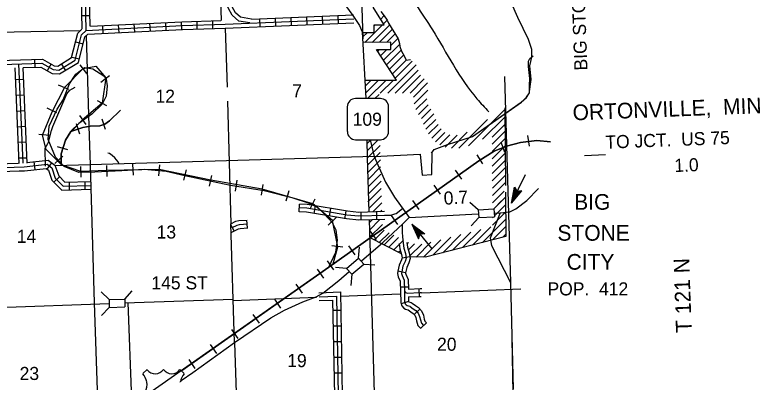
# Model space of a CAD drawing. Extents: x 1896717 to 2422910, y 16172403 to 16701586.
# Drawn here: x 2276952 to 2305133, y 16458434 to 16472486 of the extents above; entities that cross this region are included whole.
import ezdxf

# ---------------------------------------------------------------- set-up
doc = ezdxf.new("R2010")
doc.units = 0
for name, color, linetype in [('L10', 7, 'Continuous'), ('L13', 7, 'Continuous'), ('L14', 7, 'Continuous'), ('L15', 7, 'Continuous'), ('L16', 7, 'Continuous'), ('L18', 7, 'Continuous'), ('L2', 7, 'Continuous'), ('L28', 7, 'Continuous'), ('L3', 7, 'Continuous'), ('L30', 7, 'Continuous'), ('L4', 7, 'Continuous'), ('L52', 7, 'Continuous'), ('L8', 7, 'Continuous')]:
    doc.layers.add(name, color=color, linetype=linetype)

msp = doc.modelspace()

# ---------------------------------------------------------------- linework, layer by layer
at = {"layer": 'L10'}
for points in [[(2269465, 16466546), (2273281, 16466663), (2274606, 16466730), (2277081, 16466813)], [(2269481, 16466246), (2273298, 16466363), (2274623, 16466430), (2277125, 16466515)]]:
    msp.add_lwpolyline(points, dxfattribs=at)
at = {"layer": 'L13'}
for p, q in [((2290064, 16477638), (2290247, 16471563)), ((2274623, 16471780), (2279458, 16471882)), ((2284998, 16471971), (2285064, 16469713)), ((2279686, 16471686), (2279789, 16468222)), ((2295672, 16470121), (2295897, 16462246)), ((2285081, 16469188), (2285211, 16464495)), ((2279789, 16468222), (2279833, 16466746)), ((2290402, 16467706), (2290422, 16467030)), ((2290422, 16467030), (2290484, 16464941)), ((2279833, 16466746), (2278497, 16466707)), ((2290493, 16464642), (2290531, 16463363)), ((2290531, 16463363), (2290689, 16458021)), ((2292508, 16461853), (2296289, 16462005)), ((2285299, 16461564), (2288481, 16461691)), ((2289400, 16461728), (2291696, 16461820)), ((2279981, 16461471), (2280164, 16456405))]:
    msp.add_line(p, q, dxfattribs=at)
at = {"layer": 'L15'}
for p, q in [((2278860, 16469713), (2279569, 16470427)), ((2279706, 16470238), (2279456, 16470571)), ((2279569, 16470427), (2280056, 16470519)), ((2280056, 16470519), (2280435, 16470069)), ((2280239, 16469913), (2280573, 16470163)), ((2280435, 16470069), (2280288, 16469109)), ((2278383, 16468770), (2278860, 16469713)), ((2279018, 16469634), (2278626, 16469793)), ((2280288, 16469109), (2279530, 16468458)), ((2280098, 16469205), (2280464, 16469013)), ((2278015, 16467888), (2278383, 16468770)), ((2278560, 16468734), (2278185, 16468909)), ((2279530, 16468458), (2279112, 16468016)), ((2279423, 16468630), (2279664, 16468288)), ((2280281, 16468505), (2280406, 16468105)), ((2279298, 16468330), (2279431, 16467938)), ((2278293, 16467868), (2277876, 16467909)), ((2278156, 16467329), (2278015, 16467888)), ((2296547, 16467871), (2296606, 16467455)), ((2295522, 16467621), (2295672, 16467230)), ((2278733, 16466743), (2278156, 16467329)), ((2278573, 16467446), (2278973, 16467330)), ((2278789, 16467080), (2278481, 16466796)), ((2294606, 16467130), (2294822, 16466780)), ((2279476, 16466487), (2278733, 16466743)), ((2281456, 16466771), (2281481, 16466355)), ((2282489, 16466746), (2282448, 16466330)), ((2279464, 16466688), (2279473, 16466271)), ((2280467, 16466526), (2279476, 16466487)), ((2280456, 16466721), (2280473, 16466305)), ((2282469, 16466565), (2280467, 16466526)), ((2284439, 16466155), (2282469, 16466565)), ((2283498, 16466555), (2283406, 16466155)), ((2293781, 16466546), (2294022, 16466205)), ((2284473, 16466346), (2284381, 16465938)), ((2286405, 16465814), (2284439, 16466155)), ((2285439, 16466163), (2285373, 16465746)), ((2286431, 16465996), (2286364, 16465588)), ((2292964, 16465971), (2293206, 16465630)), ((2288338, 16465256), (2286405, 16465814)), ((2287422, 16465755), (2287314, 16465355)), ((2288414, 16465430), (2288231, 16465055)), ((2292147, 16465388), (2292389, 16465046)), ((2289097, 16464613), (2288338, 16465256)), ((2291331, 16464805), (2291572, 16464471)), ((2289231, 16464730), (2288922, 16464446)), ((2289298, 16463615), (2289097, 16464613)), ((2290514, 16464230), (2290756, 16463888)), ((2289489, 16463596), (2289072, 16463655)), ((2289706, 16463646), (2289947, 16463305)), ((2289120, 16462957), (2289298, 16463615)), ((2288956, 16462830), (2264998, 16446038)), ((2288889, 16463071), (2289131, 16462730)), ((2288764, 16462413), (2288522, 16462755)), ((2287947, 16461838), (2287706, 16462180)), ((2287122, 16461263), (2286889, 16461605)), ((2286306, 16460688), (2286064, 16461030)), ((2285489, 16460113), (2285248, 16460455)), ((2284673, 16459538), (2284431, 16459880)), ((2283848, 16458963), (2283614, 16459305))]:
    msp.add_line(p, q, dxfattribs=at)
for points in [[(2288956, 16462830), (2289222, 16463405), (2289289, 16463863), (2289239, 16464246), (2289097, 16464530), (2288764, 16464888), (2288531, 16465113), (2288181, 16465288), (2287597, 16465471), (2286481, 16465755), (2285198, 16465963), (2284473, 16466105), (2283448, 16466330), (2282739, 16466488), (2281898, 16466563), (2281048, 16466513), (2280006, 16466471), (2279406, 16466455), (2278839, 16466688), (2278506, 16467038), (2278223, 16467713), (2278273, 16468221), (2278573, 16468871), (2278806, 16469230), (2279048, 16469846), (2279281, 16470213), (2279614, 16470463), (2279931, 16470413), (2280356, 16470146), (2280448, 16470021), (2280481, 16469771), (2280448, 16469371), (2280289, 16469071), (2279898, 16468680), (2279406, 16468330), (2279106, 16468046)], [(2278731, 16466755), (2278731, 16467163), (2278889, 16467696), (2279098, 16468021), (2279548, 16468171), (2279831, 16468221), (2280198, 16468238), (2280389, 16468296), (2280573, 16468430), (2280998, 16468838)], [(2280998, 16468838), (2280573, 16468430), (2280389, 16468296), (2280198, 16468238), (2279831, 16468221), (2279548, 16468171), (2279098, 16468021), (2278889, 16467696), (2278731, 16467163), (2278731, 16466755)], [(2288956, 16462830), (2294681, 16466905), (2295272, 16467271), (2295747, 16467455), (2296281, 16467596), (2296897, 16467680), (2297430, 16467630)], [(2297430, 16467630), (2296897, 16467680), (2296281, 16467596), (2295747, 16467455), (2295272, 16467271), (2294681, 16466905), (2288956, 16462830)], [(2283331, 16458888), (2288956, 16462830)]]:
    msp.add_lwpolyline(points, dxfattribs=at)
at = {"layer": 'L16'}
for p, q in [((2291074, 16472099), (2290652, 16472771)), ((2290935, 16472608), (2291062, 16472442)), ((2290936, 16472318), (2291061, 16472443)), ((2291062, 16472442), (2291180, 16472279)), ((2290326, 16471425), (2291000, 16472099)), ((2290614, 16471430), (2291280, 16472096)), ((2290683, 16471811), (2290683, 16472099)), ((2290683, 16472099), (2291074, 16472099)), ((2290683, 16472065), (2290716, 16472099)), ((2291045, 16472144), (2291180, 16472280)), ((2291180, 16472279), (2291236, 16472169)), ((2291236, 16472169), (2291599, 16471568)), ((2290233, 16471812), (2290683, 16471811)), ((2290245, 16471628), (2290429, 16471812)), ((2290884, 16471434), (2291381, 16471930)), ((2291172, 16471438), (2291487, 16471753)), ((2291326, 16471309), (2291594, 16471577)), ((2291599, 16471568), (2291659, 16471386)), ((2291326, 16471440), (2290246, 16471424)), ((2291045, 16470744), (2291661, 16471361)), ((2291326, 16471152), (2291326, 16471440)), ((2291659, 16471386), (2291671, 16471268)), ((2291671, 16471268), (2291730, 16471098)), ((2291541, 16469989), (2290775, 16471156)), ((2290775, 16471156), (2291326, 16471152)), ((2290820, 16471086), (2290889, 16471155)), ((2290933, 16470915), (2291171, 16471153)), ((2291157, 16470573), (2291712, 16471128)), ((2291730, 16471098), (2291837, 16470916)), ((2291269, 16470402), (2291817, 16470949)), ((2291382, 16470231), (2291904, 16470753)), ((2291494, 16470060), (2292139, 16470705)), ((2291205, 16469488), (2292288, 16470571)), ((2291489, 16469488), (2292369, 16470368)), ((2291773, 16469489), (2292456, 16470171)), ((2290330, 16469986), (2291541, 16469989)), ((2290343, 16469759), (2290571, 16469987)), ((2290370, 16469503), (2290855, 16469987)), ((2290432, 16469281), (2291139, 16469988)), ((2290921, 16469487), (2291422, 16469988)), ((2292057, 16469490), (2292597, 16470030)), ((2292188, 16469337), (2292729, 16469878)), ((2292208, 16469074), (2292740, 16469605)), ((2290715, 16469281), (2290872, 16469438)), ((2292278, 16468860), (2292694, 16469277)), ((2292378, 16468677), (2292746, 16469045)), ((2292498, 16468514), (2292857, 16468873)), ((2294292, 16467475), (2295685, 16468867)), ((2295684, 16468921), (2295701, 16465953)), ((2292569, 16468301), (2292971, 16468703)), ((2292661, 16468110), (2293036, 16468486)), ((2293922, 16467388), (2295011, 16468477)), ((2294829, 16467728), (2295686, 16468585)), ((2292761, 16467927), (2293130, 16468295)), ((2295191, 16467806), (2295688, 16468304)), ((2292890, 16467772), (2293243, 16468126)), ((2293031, 16467630), (2293385, 16467984)), ((2293198, 16467514), (2293582, 16467898)), ((2293397, 16467429), (2293856, 16467888)), ((2293639, 16467388), (2294242, 16467992)), ((2295192, 16467541), (2295689, 16468039)), ((2290407, 16467555), (2290558, 16467706)), ((2290415, 16467281), (2290840, 16467706)), ((2295194, 16467260), (2295691, 16467757)), ((2290423, 16467006), (2290909, 16467491)), ((2295195, 16466978), (2295692, 16467475)), ((2290431, 16466730), (2290917, 16467216)), ((2295197, 16466697), (2295694, 16467194)), ((2290439, 16466455), (2290925, 16466941)), ((2295198, 16466416), (2295696, 16466913)), ((2290456, 16466188), (2290933, 16466666)), ((2295200, 16466134), (2295697, 16466632)), ((2290456, 16465906), (2290941, 16466391)), ((2295202, 16465853), (2295699, 16466350)), ((2290456, 16465621), (2290956, 16466122)), ((2295203, 16465572), (2295700, 16466069)), ((2290445, 16465327), (2290957, 16465839)), ((2295205, 16465291), (2295656, 16465742)), ((2295702, 16465699), (2295712, 16464005)), ((2290480, 16465079), (2290966, 16465565)), ((2295264, 16465067), (2295704, 16465507)), ((2290630, 16464945), (2290974, 16465290)), ((2295279, 16464795), (2295705, 16465221)), ((2290921, 16464953), (2290982, 16465015)), ((2295210, 16464442), (2295707, 16464939)), ((2290496, 16464529), (2290612, 16464645)), ((2290504, 16464253), (2290903, 16464653)), ((2294829, 16463778), (2295708, 16464658)), ((2295208, 16464724), (2295245, 16464761)), ((2290513, 16463978), (2290998, 16464464)), ((2290694, 16463876), (2291065, 16464248)), ((2294066, 16463582), (2294761, 16464277)), ((2294438, 16463671), (2295142, 16464375)), ((2295210, 16463876), (2295710, 16464376)), ((2291731, 16463346), (2290513, 16463968)), ((2290881, 16463780), (2291253, 16464152)), ((2291069, 16463684), (2291440, 16464056)), ((2291245, 16463594), (2291617, 16463966)), ((2295712, 16464005), (2292645, 16463217)), ((2292922, 16463288), (2293617, 16463983)), ((2293304, 16463386), (2293998, 16464081)), ((2293685, 16463484), (2294380, 16464179)), ((2295591, 16463974), (2295711, 16464095)), ((2291433, 16463499), (2291804, 16463870)), ((2291947, 16463729), (2291992, 16463774)), ((2291996, 16463495), (2292223, 16463722)), ((2292050, 16463266), (2292503, 16463719)), ((2292289, 16463221), (2292854, 16463787)), ((2292569, 16463218), (2293236, 16463885)), ((2291620, 16463403), (2291689, 16463471)), ((2292645, 16463217), (2292057, 16463224))]:
    msp.add_line(p, q, dxfattribs=at)
msp.add_lwpolyline([(2291837, 16470916), (2291904, 16470753), (2292071, 16470769)], dxfattribs=at)
at = {"layer": 'L18'}
for p, q in [((2295264, 16465063), (2295547, 16465371)), ((2294664, 16465030), (2294347, 16465313)), ((2294664, 16465030), (2295264, 16465063)), ((2295264, 16465063), (2295281, 16464763)), ((2294664, 16465030), (2294681, 16464730)), ((2294681, 16464730), (2295281, 16464763)), ((2294681, 16464730), (2294397, 16464413)), ((2290089, 16463180), (2290122, 16463605)), ((2289631, 16462788), (2290089, 16463180)), ((2290089, 16463180), (2290289, 16462955)), ((2289631, 16462788), (2289214, 16462821)), ((2289831, 16462563), (2290289, 16462955)), ((2290289, 16462955), (2290706, 16462921)), ((2289631, 16462788), (2289831, 16462563)), ((2289831, 16462563), (2289797, 16462138)), ((2280556, 16461596), (2280248, 16461888)), ((2281156, 16461613), (2281439, 16461930)), ((2280556, 16461596), (2281156, 16461613)), ((2280556, 16461596), (2280564, 16461296)), ((2281156, 16461613), (2281164, 16461313)), ((2280564, 16461296), (2280273, 16460988)), ((2280564, 16461296), (2281164, 16461313))]:
    msp.add_line(p, q, dxfattribs=at)
at = {"layer": 'L2'}
msp.add_spline([(2287547, 16483688), (2288631, 16480805), (2289347, 16478847), (2289989, 16477038), (2290539, 16475647), (2291147, 16474572), (2292281, 16472863), (2292914, 16471905), (2294614, 16469271), (2295064, 16468780)], degree=3, dxfattribs=at)
at = {"layer": 'L28'}
for p, q in [((2295931, 16465288), (2296464, 16466380)), ((2295931, 16465288), (2296047, 16465888)), ((2295931, 16465288), (2296322, 16465755)), ((2295956, 16465380), (2296056, 16465846)), ((2295964, 16465346), (2296289, 16465730)), ((2295989, 16465430), (2296072, 16465830)), ((2295997, 16465405), (2296264, 16465730)), ((2296014, 16465496), (2296089, 16465805)), ((2296031, 16465471), (2296231, 16465713)), ((2296047, 16465888), (2296147, 16465730)), ((2296047, 16465546), (2296106, 16465780)), ((2296047, 16465530), (2296122, 16465671)), ((2296072, 16465538), (2296197, 16465713)), ((2296072, 16465571), (2296122, 16465671)), ((2296089, 16465646), (2296114, 16465763)), ((2296106, 16465680), (2296131, 16465730)), ((2296106, 16465621), (2296164, 16465713)), ((2296139, 16465688), (2296156, 16465713)), ((2296322, 16465755), (2296147, 16465730)), ((2292131, 16464480), (2292622, 16464113)), ((2292131, 16464480), (2292381, 16463921)), ((2292131, 16464480), (2292889, 16463530)), ((2292164, 16464421), (2292381, 16463971)), ((2292197, 16464421), (2292581, 16464130)), ((2292206, 16464371), (2292389, 16463988)), ((2292231, 16464371), (2292564, 16464121)), ((2292256, 16464313), (2292389, 16464021)), ((2292281, 16464313), (2292531, 16464113)), ((2292297, 16464271), (2292397, 16464146)), ((2292297, 16464246), (2292406, 16464055)), ((2292314, 16464263), (2292497, 16464113)), ((2292331, 16464230), (2292397, 16464146)), ((2292356, 16464180), (2292414, 16464088)), ((2292381, 16463921), (2292439, 16464096)), ((2292389, 16464188), (2292481, 16464113)), ((2292406, 16464155), (2292447, 16464113)), ((2292406, 16464121), (2292422, 16464088)), ((2292622, 16464113), (2292439, 16464096))]:
    msp.add_line(p, q, dxfattribs=at)
at = {"layer": 'L3'}
for p, q in [((2290925, 16469281), (2289975, 16469281)), ((2289658, 16468964), (2289658, 16468023)), ((2291233, 16468023), (2291233, 16468964)), ((2289975, 16467706), (2290925, 16467706)), ((2281848, 16458763), (2282014, 16458921)), ((2283423, 16458763), (2283264, 16458921)), ((2281998, 16458446), (2281998, 16458446)), ((2283273, 16458438), (2283273, 16458455))]:
    msp.add_line(p, q, dxfattribs=at)
for points in [[(2288614, 16474188), (2289872, 16472455), (2290122, 16472080), (2290222, 16471838), (2290370, 16469281)], [(2290534, 16467706), (2290681, 16467063), (2291114, 16466080), (2291464, 16465505), (2292022, 16464738)], [(2295264, 16464905), (2295506, 16464913), (2295872, 16464955), (2296097, 16465071), (2296522, 16465380), (2296964, 16465838)], [(2291789, 16464505), (2292022, 16464738), (2294656, 16464880)], [(2290197, 16463071), (2291014, 16463780), (2291789, 16464505)], [(2283306, 16458505), (2283756, 16458813), (2285348, 16459955), (2286739, 16460896), (2287264, 16461196), (2287964, 16461505), (2288472, 16461696), (2288722, 16461846), (2289339, 16462321), (2289731, 16462663)]]:
    msp.add_lwpolyline(points, dxfattribs=at)
for centre, radius, start, end in [((2289975, 16468967), 315, 90.0011, 180.0011), ((2290920, 16468967), 315, 0.0011, 90.0011), ((2289976, 16468022), 315, 180.0011, 270.0011), ((2290920, 16468022), 315, 270.0011, 0.0011), ((2282322, 16459137), 380, 215.6859, 325.8081), ((2282951, 16459137), 380, 214.1946, 324.6567), ((2281247, 16458283), 765, 12.2898, 38.4098), ((2284025, 16458284), 765, 141.5921, 166.9359), ((2281550, 16458325), 461, 326.0856, 14.9121)]:
    msp.add_arc(centre, radius, start, end, dxfattribs=at)
at = {"layer": 'L4'}
for p, q in [((2290681, 16467063), (2279834, 16466746)), ((2290681, 16467063), (2292439, 16467155)), ((2292439, 16467155), (2292522, 16466355)), ((2292889, 16466380), (2292897, 16467227)), ((2279834, 16466746), (2279981, 16461471)), ((2292522, 16466355), (2292889, 16466380)), ((2285348, 16459955), (2285210, 16464494)), ((2269473, 16461063), (2280564, 16461446)), ((2281148, 16461471), (2285298, 16461613)), ((2281273, 16461488), (2281431, 16457213))]:
    msp.add_line(p, q, dxfattribs=at)
for points in [[(2296621, 16469552), (2296681, 16470009), (2296640, 16470530), (2296705, 16470863), (2296715, 16471162), (2296577, 16471538), (2296175, 16472384), (2295643, 16473598)], [(2292897, 16467227), (2292982, 16467338), (2293488, 16467530), (2294448, 16467827), (2296309, 16469139), (2296504, 16469324), (2296622, 16469501), (2296622, 16469563)], [(2291778, 16465074), (2291575, 16464907), (2291523, 16464878), (2291468, 16464855), (2291391, 16464833), (2291391, 16464833), (2291295, 16464814), (2291086, 16464807)], [(2295506, 16464913), (2295122, 16463946), (2295164, 16463663), (2295897, 16462246), (2295991, 16458178)], [(2291757, 16464473), (2291761, 16464172), (2291767, 16464000), (2291792, 16463754)], [(2285348, 16459955), (2285431, 16457646), (2285448, 16456330), (2285648, 16451030)]]:
    msp.add_lwpolyline(points, dxfattribs=at)
at = {"layer": 'L52'}
msp.add_line((2298722, 16467105), (2299530, 16467138), dxfattribs=at)
at = {"layer": 'L8'}
for p, q in [((2279681, 16471888), (2279556, 16477255)), ((2279531, 16471946), (2279406, 16477097)), ((2279831, 16472055), (2279706, 16477088)), ((2284814, 16473055), (2284839, 16472271)), ((2279514, 16472455), (2279814, 16472463)), ((2287497, 16472380), (2287514, 16472080)), ((2288097, 16472405), (2288114, 16472105)), ((2288697, 16472430), (2288714, 16472130)), ((2289297, 16472455), (2289314, 16472155)), ((2280906, 16472096), (2280923, 16471796)), ((2281506, 16472130), (2281523, 16471830)), ((2282106, 16472163), (2282123, 16471863)), ((2282706, 16472188), (2282723, 16471888)), ((2283306, 16472221), (2283323, 16471921)), ((2283906, 16472238), (2283914, 16471938)), ((2284506, 16472255), (2284514, 16471955)), ((2286306, 16472330), (2286314, 16472030)), ((2286906, 16472355), (2286914, 16472055)), ((2280306, 16472071), (2280323, 16471771)), ((2279273, 16471446), (2279564, 16471371)), ((2277706, 16470780), (2277714, 16470480)), ((2279131, 16470863), (2279423, 16470796)), ((2276956, 16470455), (2277114, 16466796)), ((2277098, 16470613), (2277264, 16466805)), ((2277256, 16470455), (2277414, 16466813)), ((2278339, 16470605), (2278189, 16470346)), ((2278731, 16470613), (2278889, 16470355)), ((2276973, 16470005), (2277273, 16470021)), ((2276998, 16469405), (2277298, 16469421)), ((2277023, 16468805), (2277323, 16468821)), ((2277056, 16468205), (2277356, 16468221)), ((2277081, 16467613), (2277381, 16467621)), ((2277106, 16467013), (2277406, 16467021)), ((2277731, 16466571), (2277689, 16466863)), ((2278189, 16466580), (2278373, 16466821)), ((2278448, 16466080), (2278656, 16466288)), ((2279048, 16465788), (2279039, 16466088)), ((2279648, 16465805), (2279639, 16466105)), ((2287822, 16464949), (2287833, 16465247)), ((2288394, 16464888), (2288445, 16465182)), ((2288983, 16464787), (2289033, 16465082)), ((2289571, 16464687), (2289621, 16464981)), ((2290193, 16464635), (2290185, 16464933)), ((2290790, 16464650), (2290782, 16464949)), ((2285844, 16464337), (2285826, 16464635)), ((2285330, 16464220), (2285212, 16464458)), ((2292054, 16463235), (2291760, 16463184)), ((2291886, 16462613), (2291595, 16462676)), ((2291989, 16462073), (2291691, 16462064)), ((2292422, 16461717), (2292408, 16462015)), ((2292003, 16461516), (2291717, 16461432)), ((2289106, 16461196), (2289406, 16461196)), ((2292436, 16461226), (2292213, 16461028)), ((2289114, 16460596), (2289414, 16460596)), ((2292680, 16460711), (2292472, 16460497)), ((2289131, 16459996), (2289431, 16459996)), ((2289139, 16459396), (2289439, 16459396)), ((2289147, 16458796), (2289447, 16458796))]:
    msp.add_line(p, q, dxfattribs=at)
for points in [[(2285931, 16472171), (2285514, 16472246), (2285264, 16472471), (2285123, 16472721), (2284964, 16473088), (2284931, 16474222), (2284848, 16476405), (2284839, 16477422)], [(2286003, 16472313), (2285581, 16472388), (2285381, 16472563), (2285256, 16472788), (2285114, 16473122), (2285081, 16474230), (2284998, 16476405), (2284989, 16477280)], [(2286003, 16472313), (2289897, 16472480)], [(2269223, 16470346), (2277981, 16470638), (2278423, 16470388), (2278631, 16470371), (2279256, 16470755), (2279498, 16471713), (2279681, 16471888), (2283348, 16472071), (2284989, 16472121), (2289906, 16472330)], [(2277273, 16470463), (2277948, 16470488), (2278381, 16470238), (2278664, 16470221), (2279389, 16470655), (2279631, 16471638), (2279748, 16471738), (2283356, 16471921), (2284998, 16471971), (2289914, 16472180)], [(2279848, 16472046), (2283339, 16472221), (2284831, 16472263)], [(2274623, 16470680), (2278014, 16470788), (2278464, 16470538), (2278598, 16470521), (2279123, 16470855), (2279364, 16471788), (2279514, 16471938)], [(2292872, 16467196), (2292981, 16467338), (2293489, 16467530), (2294447, 16467830), (2296314, 16469138), (2296506, 16469330), (2296622, 16469505), (2296622, 16469780), (2296630, 16470046), (2296606, 16470280), (2296580, 16470513), (2296580, 16470713), (2296630, 16470813), (2296764, 16470913)], [(2278127, 16466691), (2278117, 16467387), (2278211, 16467562), (2278237, 16467616), (2278352, 16468061), (2278404, 16468213), (2278947, 16469460), (2279061, 16469598), (2279143, 16469655), (2279259, 16469715)], [(2280947, 16466778), (2280901, 16466863), (2280839, 16466942), (2280771, 16467014), (2280668, 16467109), (2280620, 16467146), (2280568, 16467175), (2280504, 16467193)], [(2248332, 16465680), (2253373, 16465796), (2258798, 16466071), (2264040, 16466205), (2269315, 16466388), (2273290, 16466513), (2274614, 16466580), (2277314, 16466671), (2278189, 16466771), (2278364, 16466638), (2278498, 16466238), (2278806, 16465930), (2279856, 16465963)], [(2277414, 16466838), (2278231, 16466930)], [(2278231, 16466930), (2278489, 16466730), (2278631, 16466321), (2278864, 16466080), (2279848, 16466113)], [(2277125, 16466515), (2277323, 16466521), (2278148, 16466613), (2278239, 16466546), (2278364, 16466155), (2278748, 16465780), (2279864, 16465813)], [(2291086, 16464807), (2290101, 16464781), (2289644, 16464826), (2288110, 16465087), (2287828, 16465098)], [(2291082, 16464957), (2290106, 16464931), (2289664, 16464975), (2288126, 16465237), (2287833, 16465248)], [(2291090, 16464657), (2290096, 16464631), (2289624, 16464677), (2288095, 16464938), (2287822, 16464948)], [(2285210, 16464494), (2285402, 16464589), (2285519, 16464616), (2285835, 16464636)], [(2285263, 16464353), (2285453, 16464447), (2285540, 16464467), (2285844, 16464486)], [(2285220, 16464164), (2285504, 16464305), (2285562, 16464319), (2285854, 16464337)], [(2291643, 16463734), (2291671, 16463531), (2291736, 16463317), (2291759, 16463188), (2291734, 16463113), (2291640, 16462915), (2291595, 16462684), (2291576, 16462594), (2291609, 16462465), (2291683, 16462298), (2291695, 16461910), (2291700, 16461486), (2291739, 16461353), (2291823, 16461270), (2291889, 16461233), (2291983, 16461203), (2292087, 16461123), (2292179, 16461065), (2292239, 16460997), (2292279, 16460905), (2292305, 16460778), (2292357, 16460608), (2292472, 16460496)], [(2291792, 16463754), (2291818, 16463563), (2291883, 16463352), (2291913, 16463176), (2291873, 16463057), (2291784, 16462868), (2291742, 16462653), (2291730, 16462597), (2291752, 16462514), (2291832, 16462332), (2291844, 16461914), (2291850, 16461508), (2291872, 16461433), (2291914, 16461391), (2291949, 16461371), (2292044, 16461341), (2292062, 16461331), (2292173, 16461246), (2292277, 16461181), (2292367, 16461079), (2292423, 16460951), (2292450, 16460815), (2292489, 16460689), (2292576, 16460604)], [(2291940, 16463774), (2291965, 16463595), (2292029, 16463387), (2292067, 16463164), (2292013, 16463001), (2291928, 16462821), (2291889, 16462623), (2291884, 16462600), (2291894, 16462563), (2291981, 16462366), (2291992, 16461996)], [(2291992, 16461996), (2292446, 16462018), (2292503, 16462014)], [(2288572, 16461855), (2289397, 16461888), (2289464, 16457946)], [(2288581, 16461705), (2289247, 16461730), (2289314, 16457946)], [(2291844, 16461914), (2291889, 16461864), (2291945, 16461844), (2292445, 16461868), (2292493, 16461864)], [(2291997, 16461696), (2292443, 16461717), (2292483, 16461715)], [(2291997, 16461696), (2291999, 16461531), (2292005, 16461513), (2292005, 16461512), (2292009, 16461510), (2292103, 16461479), (2292144, 16461458), (2292259, 16461370), (2292375, 16461296), (2292495, 16461160), (2292566, 16460996), (2292596, 16460852), (2292621, 16460770), (2292681, 16460711)], [(2288589, 16461555), (2289097, 16461571), (2289164, 16457946)], [(2295947, 16460088), (2295981, 16458030), (2296281, 16451421), (2296447, 16446130)]]:
    msp.add_lwpolyline(points, dxfattribs=at)

# ---------------------------------------------------------------- texts
at = {"layer": 'L14'}
for s, p in [('12', (2282331, 16469121)), ('7', (2287556, 16469330)), ('14', (2277031, 16463763)), ('13', (2282373, 16463930)), ('20', (2293089, 16459638)), ('19', (2287364, 16459013)), ('23', (2277139, 16458521))]:
    msp.add_text(s, height=500, rotation=359.9999, dxfattribs=at).set_placement(p)
at = {"layer": 'L16'}
for s, height, p in [('BIG', 600, (2298330, 16465030)), ('STONE', 600, (2297689, 16463846)), ('CITY', 600, (2298039, 16462738)), ('POP.  412', 500, (2297309, 16461755))]:
    msp.add_text(s, height=height, rotation=359.9999, dxfattribs=at).set_placement(p)
at = {"layer": 'L28'}
msp.add_text('0.7', height=500, rotation=3.0394, dxfattribs=at).set_placement((2293356, 16465221))
at = {"layer": 'L3'}
msp.add_text('109', height=500, rotation=359.9999, dxfattribs=at).set_placement((2289865, 16468242))
at = {"layer": 'L30'}
msp.add_text('145 ST', height=500, rotation=359.9999, dxfattribs=at).set_placement((2282174, 16461986))
at = {"layer": 'L52'}
for s, height, rotation, p in [('BIG STONE COUNTY', 500, 92.1242, (2298839, 16470363)), ('ORTONVILLE,  MINN.', 599.98, 2.1899, (2298280, 16468446)), ('TO JCT.  US 75', 499.99, 2.1899, (2299530, 16467363)), ('1.0', 500, 2.1899, (2302164, 16466471)), ('T 121 N', 600, 91.9743, (2302822, 16460338))]:
    msp.add_text(s, height=height, rotation=rotation, dxfattribs=at).set_placement(p)

doc.saveas('drawing.dxf')
